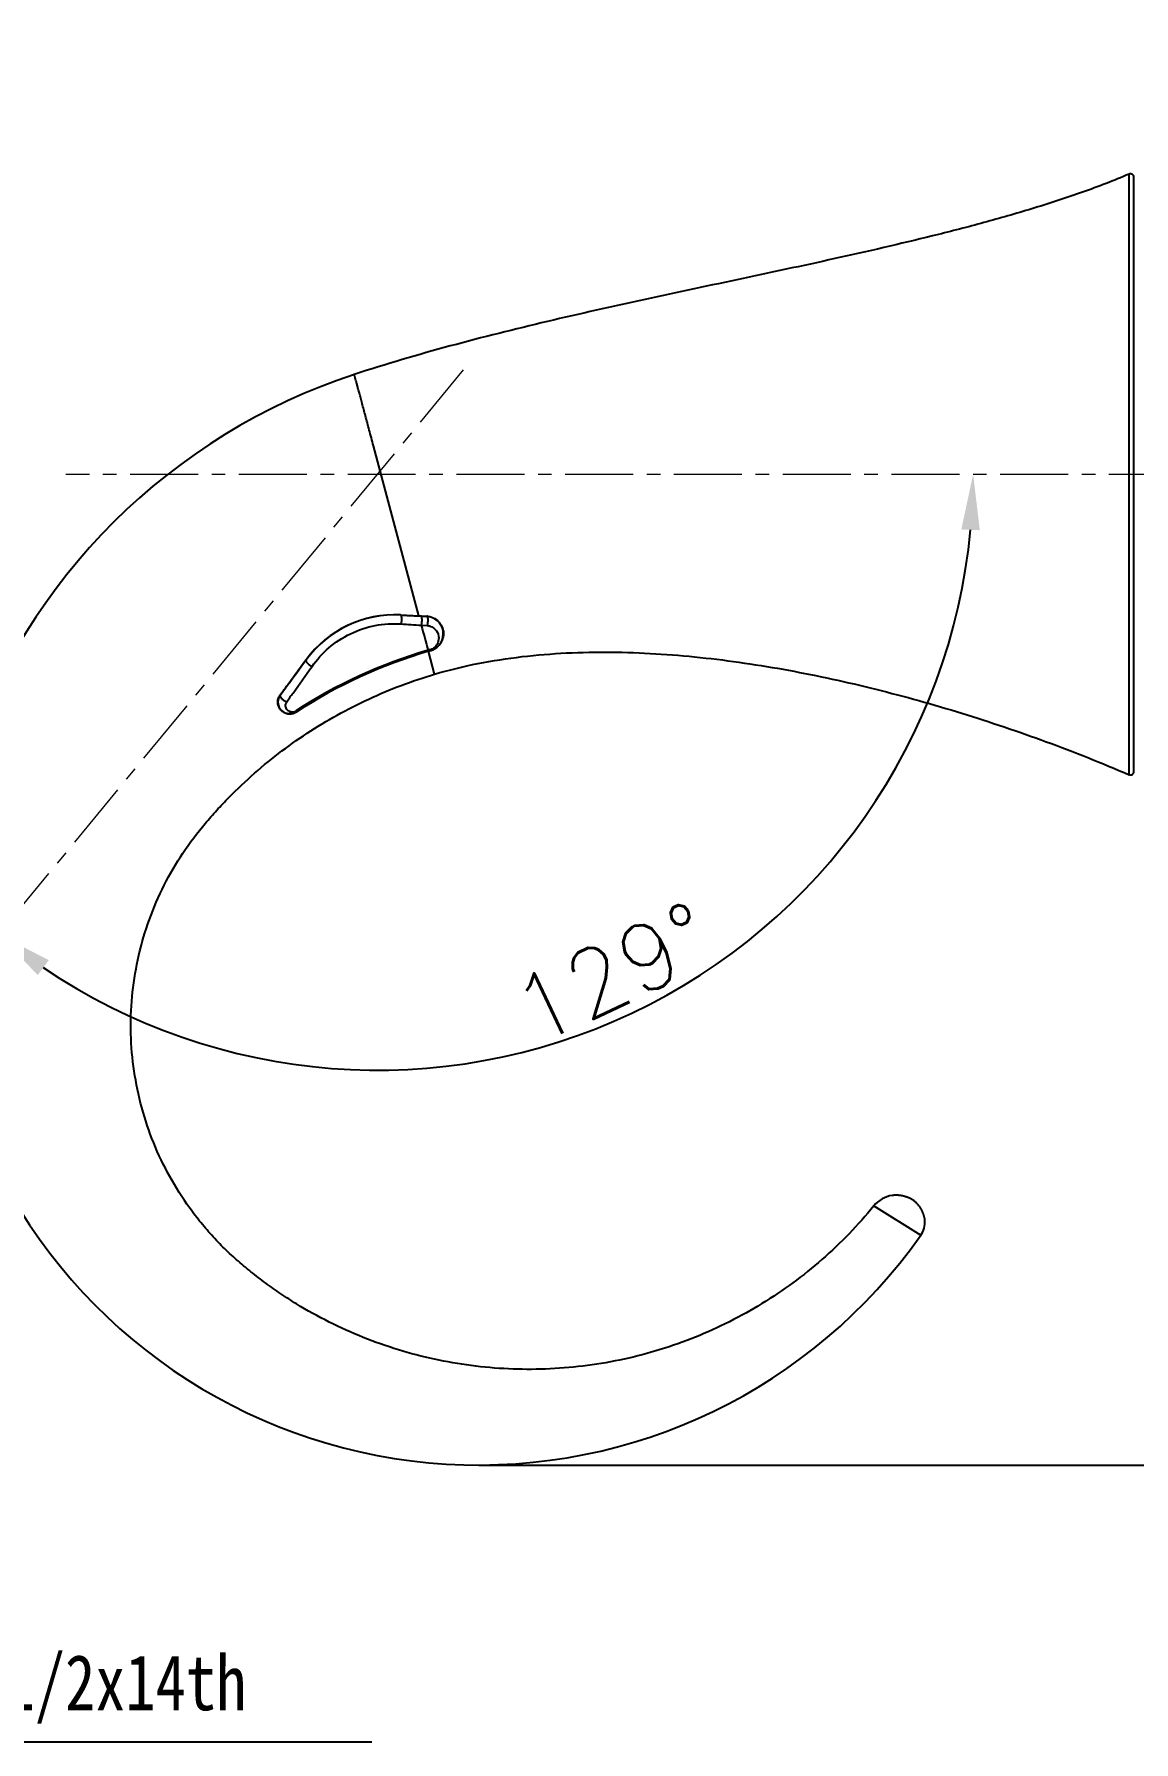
# Model space of a CAD drawing. Header units: millimetres. Extents: x 1241 to 1836, y -3 to 418.
# Drawn here: x 1376.2 to 1475.3, y 80.4 to 234.3 of the extents above; entities that cross this region are included whole.
import ezdxf

# ---------------------------------------------------------------- set-up
doc = ezdxf.new("R2010")
doc.units = ezdxf.units.MM
doc.header["$LTSCALE"] = 32.67
doc.header["$PDMODE"] = 3
doc.header["$PDSIZE"] = 0.3
doc.linetypes.add('CENTER', pattern=[0.6, 0.375, -0.075, 0.075, -0.075])
doc.layers.get('0').update_dxf_attribs({"linetype": 'CONTINUOUS'})
doc.layers.get('Defpoints').update_dxf_attribs({"linetype": 'CONTINUOUS'})
doc.layers.add('1', color=7, linetype='CONTINUOUS')
doc.layers.add('DIM', color=3, linetype='CONTINUOUS')
doc.layers.add('\\M+5B3DF\\M+5B4E7\\M+5CFDF', color=3, linetype='CONTINUOUS', lineweight=18)
doc.layers.add('\\M+5D6D0\\M+5D0C4\\M+5CFDF', color=1, linetype='CENTER', lineweight=18)
doc.styles.add('\\M+5CAFD\\M+5D7D6', font='txt.shx')
doc.styles.get("Standard").update_dxf_attribs({"font": 'txt', "width": 0.8})
doc.dimstyles.new('X\\M+5B3DF\\M+5B4E7\\M+5D1F9\\M+5CABD', dxfattribs={"dimtxt": 2, "dimasz": 1.5, "dimexe": 0.5, "dimexo": 0, "dimgap": 1, "dimtad": 1, "dimtoh": 1, "dimdec": 1, "dimzin": 1, "dimdsep": 46, "dimtxsty": '\\M+5CAFD\\M+5D7D6', "dimcen": 0, "dimadec": 0, "dimazin": 0, "dimtfac": 1, "dimtdec": 1, "dimtmove": 0, "dimatfit": 3, "dimfxl": 0, "dimtolj": 1, "dimtzin": 0, "dimarcsym": 0})

# ---------------------------------------------------------------- blocks, each defined once
blk = doc.blocks.new('*D53')
at = {"layer": '\\M+5B3DF\\M+5B4E7\\M+5CFDF', "color": 0, "lineweight": -2}
for p, q in [((1498.26, 234.29), (1539.01, 234.29)), ((1538.51, 110.36), (1538.51, 229.29)), ((1416.23, 105.36), (1539.01, 105.36))]:
    blk.add_line(p, q, dxfattribs=at)
at = {"layer": '\\M+5B3DF\\M+5B4E7\\M+5CFDF', "color": 0}
for points in [[(1537.68, 229.29), (1539.35, 229.29), (1538.51, 234.29)], [(1537.68, 110.36), (1539.35, 110.36), (1538.51, 105.36)]]:
    blk.add_solid(points, dxfattribs=at)
at = {"layer": 'Defpoints', "color": 0}
for p in [(1498.26, 234.29), (1538.51, 234.29), (1416.23, 105.36)]:
    blk.add_point(p, dxfattribs=at)
at = {"layer": '\\M+5B3DF\\M+5B4E7\\M+5CFDF', "color": 0, "insert": (1534.51, 169.82), "char_height": 6, "attachment_point": 5, "rotation": 90, "style": '\\M+5CAFD\\M+5D7D6'}
blk.add_mtext('\\A1;128.9', dxfattribs=at)
blk = doc.blocks.new('*D57')
at = {"layer": '\\M+5B3DF\\M+5B4E7\\M+5CFDF', "color": 0, "lineweight": -2}
blk.add_arc((1407.11, 194.62), 53.68, 235.8747, 354.6616, dxfattribs=at)
at = {"layer": '\\M+5B3DF\\M+5B4E7\\M+5CFDF', "color": 0}
for points in [[(1459.72, 189.66), (1461.39, 189.59), (1460.79, 194.62)], [(1376.49, 149.51), (1377.49, 150.85), (1372.99, 153.17)]]:
    blk.add_solid(points, dxfattribs=at)
at = {"layer": 'Defpoints', "color": 0}
for p in [(1415.42, 204.71), (1379.01, 194.62), (1508.56, 194.62), (1410.56, 141.05), (1348.68, 123.65)]:
    blk.add_point(p, dxfattribs=at)
at = {"layer": '\\M+5B3DF\\M+5B4E7\\M+5CFDF', "color": 0, "insert": (1428.31, 149.69), "char_height": 6, "attachment_point": 5, "rotation": 25.2682, "style": '\\M+5CAFD\\M+5D7D6'}
blk.add_mtext('\\A1;129°', dxfattribs=at)

msp = doc.modelspace()

# ---------------------------------------------------------------- linework, layer by layer
at = {"color": 7, "linetype": 'Continuous'}
for p, q in [((1409.19, 181.95), (1411.01, 181.86)), ((1411.01, 181.86), (1411.55, 181.83)), ((1411.05, 181.03), (1411.59, 181)), ((1411.71, 178.78), (1411.67, 178.77))]:
    msp.add_line(p, q, dxfattribs=at)
msp.add_lwpolyline([(1411.7, 178.77), (1411.68, 178.77), (1411.67, 178.77)], dxfattribs=at)
for centre, radius, start, end in [((1408.69, 172.02), 9.94, 87.0944, 143.7306), ((1411.47, 180.26), 1.57, 289.9403, 87.1425), ((2423.97, 456.45), 1049.69, 195.21136, 195.33952), ((1424.41, 135.22), 45.38, 106.3146, 122.9696), ((1424.4, 135.32), 45.18, 106.3198, 123.0101), ((1429, 119.43), 61.73, 106.0758, 106.2742), ((1425.44, 134.43), 46.43, 107.0037, 107.2013), ((1411.47, 180.25), 1.57, 286.0632, 290.0202), ((1399.2, 174.1), 1.06, 143.6326, 287.539), ((1399.2, 174.11), 1.07, 287.5495, 300.6798), ((1399.43, 173.74), 0.539, 289.1684, 300.5464), ((1399.43, 173.73), 0.533, 300.559, 302.9862), ((1399.2, 174.1), 1.06, 300.6975, 303.0207)]:
    msp.add_arc(centre, radius, start, end, dxfattribs=at)
for points, knots in [([(1409.19, 181.95), (1409.2, 181.95), (1409.22, 181.93), (1409.23, 181.9), (1409.25, 181.86), (1409.26, 181.78), (1409.28, 181.62), (1409.27, 181.41), (1409.25, 181.23), (1409.24, 181.15)], [0, 0, 0, 0, 0.041117, 0.073479, 0.114919, 0.224179, 0.362614, 0.688193, 1, 1, 1, 1]), ([(1411.01, 181.86), (1411.02, 181.86), (1411.04, 181.84), (1411.05, 181.81), (1411.07, 181.76), (1411.08, 181.68), (1411.1, 181.51), (1411.09, 181.29), (1411.07, 181.12), (1411.05, 181.03)], [0, 0, 0, 0, 0.041959, 0.075037, 0.117368, 0.22875, 0.36922, 0.695748, 1, 1, 1, 1]), ([(1411.55, 181.83), (1411.56, 181.83), (1411.58, 181.81), (1411.6, 181.78), (1411.61, 181.73), (1411.63, 181.65), (1411.64, 181.48), (1411.64, 181.26), (1411.61, 181.08), (1411.59, 181)], [0, 0, 0, 0, 0.042205, 0.075497, 0.118096, 0.230119, 0.371205, 0.698018, 1, 1, 1, 1]), ([(1401.21, 177.32), (1401.64, 177.93), (1402.68, 179.08), (1404.64, 180.36), (1406.88, 181.1), (1408.46, 181.2), (1409.24, 181.15)], [0, 0, 0, 0, 0.243044, 0.494135, 0.748187, 1, 1, 1, 1]), ([(1411.59, 181), (1411.74, 180.99), (1412.01, 180.91), (1412.41, 180.61), (1412.67, 180.08), (1412.61, 179.52), (1412.37, 179.12), (1412.18, 178.96), (1412.06, 178.9)], [0, 0, 0, 0, 0.153854, 0.288977, 0.520153, 0.737776, 0.857808, 1, 1, 1, 1]), ([(1411.71, 178.69), (1411.71, 178.68), (1411.7, 178.69), (1411.69, 178.71), (1411.68, 178.73), (1411.67, 178.75), (1411.67, 178.77)], [0, 0, 0, 0, 0.076915, 0.267219, 0.576924, 1, 1, 1, 1]), ([(1412.06, 178.9), (1412.04, 178.89), (1411.98, 178.86), (1411.91, 178.84), (1411.86, 178.82)], [0, 0, 0, 0, 0.244597, 1, 1, 1, 1]), ([(1411.91, 178.74), (1411.9, 178.74), (1411.9, 178.75), (1411.89, 178.76), (1411.88, 178.79), (1411.87, 178.81), (1411.86, 178.82)], [0, 0, 0, 0, 0.07694, 0.267237, 0.576931, 1, 1, 1, 1]), ([(1398.35, 174.73), (1398.54, 175), (1399.31, 176.05), (1400.09, 177.11), (1400.67, 177.9)], [0, 0, 0, 0, 0.249281, 1, 1, 1, 1]), ([(1398.93, 174.12), (1399.12, 174.39), (1399.88, 175.46), (1400.64, 176.52), (1401.21, 177.32)], [0, 0, 0, 0, 0.24918, 1, 1, 1, 1]), ([(1400.67, 177.9), (1400.65, 177.87), (1400.66, 177.79), (1400.72, 177.7), (1400.79, 177.61), (1400.88, 177.53), (1401.01, 177.42), (1401.13, 177.35), (1401.21, 177.32)], [0, 0, 0, 0, 0.137745, 0.247222, 0.381229, 0.533044, 0.693679, 1, 1, 1, 1]), ([(1398.35, 174.73), (1398.32, 174.7), (1398.34, 174.6), (1398.4, 174.51), (1398.48, 174.41), (1398.58, 174.32), (1398.7, 174.24), (1398.81, 174.17), (1398.9, 174.14), (1398.93, 174.12)], [0, 0, 0, 0, 0.143872, 0.257805, 0.395856, 0.549902, 0.709498, 0.863466, 1, 1, 1, 1]), ([(1399.6, 173.23), (1399.53, 173.21), (1399.4, 173.19), (1399.16, 173.24), (1398.93, 173.42), (1398.82, 173.7), (1398.84, 173.94), (1398.89, 174.07), (1398.93, 174.12)], [0, 0, 0, 0, 0.149331, 0.275995, 0.499868, 0.726176, 0.853849, 1, 1, 1, 1]), ([(1399.78, 173.21), (1399.78, 173.21), (1399.77, 173.22), (1399.76, 173.23), (1399.74, 173.26), (1399.73, 173.28), (1399.72, 173.29)], [0, 0, 0, 0, 0.066532, 0.256871, 0.570714, 1, 1, 1, 1])]:
    msp.add_open_spline(points, degree=3, knots=knots, dxfattribs=at)
msp.add_open_spline([(1409.24, 181.15), (1409.84, 181.11), (1410.44, 181.07), (1411.05, 181.03)], degree=3, dxfattribs=at)
at = {"layer": '1', "color": 7, "linetype": 'Continuous'}
for p, q in [((1474.85, 167.56), (1474.85, 221.68)), ((1475.27, 167.84), (1475.27, 221.4)), ((1410.84, 181.88), (1406.75, 197.2)), ((1409.2, 181.95), (1409.19, 181.96)), ((1409.19, 181.96), (1410.84, 181.88)), ((1410.84, 181.88), (1411.08, 181.87)), ((1411.08, 181.87), (1411.55, 181.84)), ((1411.55, 181.84), (1411.55, 181.83)), ((1412.26, 176.62), (1411.7, 178.68)), ((1411.91, 178.74), (1411.91, 178.74)), ((1398.34, 174.74), (1400.66, 177.91)), ((1400.67, 177.9), (1400.66, 177.91)), ((1398.34, 174.74), (1398.35, 174.73)), ((1399.79, 173.21), (1399.78, 173.21)), ((1453.53, 129.65), (1453.51, 129.65)), ((1453.71, 129.67), (1453.53, 129.65)), ((1453.88, 129.67), (1453.71, 129.67)), ((1453.91, 129.67), (1453.88, 129.67)), ((1454.06, 129.67), (1454.02, 129.67)), ((1454.29, 129.64), (1454.25, 129.65)), ((1451.83, 128.71), (1456.07, 126.06))]:
    msp.add_line(p, q, dxfattribs=at)
for points in [[(1412.26, 176.62), (1412.25, 176.63), (1412.24, 176.68)], [(1454.02, 129.67), (1453.98, 129.67), (1453.95, 129.67), (1453.91, 129.67)], [(1454.13, 129.66), (1454.1, 129.66), (1454.06, 129.67)], [(1454.25, 129.65), (1454.21, 129.65), (1454.17, 129.65), (1454.13, 129.66)], [(1454.49, 129.6), (1454.45, 129.61), (1454.41, 129.62), (1454.37, 129.63), (1454.33, 129.63), (1454.29, 129.64)], [(1455.95, 128.65), (1455.92, 128.69), (1455.9, 128.72), (1455.87, 128.76), (1455.84, 128.79), (1455.81, 128.83), (1455.78, 128.86), (1455.74, 128.9), (1455.71, 128.93), (1455.67, 128.97), (1455.63, 129), (1455.6, 129.04), (1455.55, 129.08), (1455.51, 129.11), (1455.47, 129.15), (1455.42, 129.18), (1455.37, 129.21), (1455.32, 129.25), (1455.27, 129.28), (1455.22, 129.31), (1455.16, 129.35), (1455.11, 129.38), (1455.05, 129.4), (1455, 129.43), (1454.95, 129.45), (1454.9, 129.47), (1454.85, 129.49), (1454.8, 129.51), (1454.75, 129.53), (1454.7, 129.54), (1454.66, 129.56), (1454.61, 129.57), (1454.57, 129.58), (1454.53, 129.59), (1454.49, 129.6)], [(1456.02, 128.55), (1456, 128.59), (1455.97, 128.62), (1455.95, 128.65)], [(1456.35, 127.87), (1456.35, 127.88), (1456.34, 127.91), (1456.33, 127.94), (1456.32, 127.97), (1456.31, 128), (1456.3, 128.03), (1456.28, 128.06), (1456.27, 128.09), (1456.26, 128.12), (1456.24, 128.16), (1456.23, 128.19), (1456.21, 128.22), (1456.2, 128.25), (1456.18, 128.28), (1456.16, 128.32), (1456.14, 128.35), (1456.12, 128.38), (1456.1, 128.42), (1456.08, 128.45), (1456.06, 128.48), (1456.04, 128.52), (1456.02, 128.55)]]:
    msp.add_lwpolyline(points, dxfattribs=at)
for centre, radius, start, end in [((1474.97, 221.4), 0.3, 0, 113.0239), ((1422.15, 151.35), 55, 108.1428, 161.5649), ((1408.69, 172.02), 9.95, 87.1033, 143.7246), ((1411.47, 180.26), 1.58, 83.3853, 87.0906), ((1424.47, 135.18), 45.34, 106.3651, 122.9931), ((1424.35, 135.47), 45.02, 106.0475, 106.3236), ((1399.21, 174.1), 1.08, 143.7445, 155.7608), ((1474.97, 167.84), 0.3, 246.6768, 0), ((1416.23, 154.04), 48.68, 208.1938, 324.9201), ((1453.86, 127.05), 2.62, 97.8049, 140.7484), ((1453.86, 127.06), 2.61, 96.7404, 97.7893), ((1453.86, 127.05), 2.62, 94.4271, 96.7396), ((1453.86, 127.04), 2.63, 92.1737, 94.4272), ((1453.86, 127.04), 2.64, 87.0375, 92.1741), ((1454.36, 127.25), 2.09, 4.2918, 17.4027), ((1454.38, 127.25), 2.07, 324.9395, 4.2475)]:
    msp.add_arc(centre, radius, start, end, dxfattribs=at)
for points, knots in [([(1474.85, 221.68), (1473.47, 221.09), (1470.66, 220.01), (1466.37, 218.61), (1462.03, 217.36), (1456.21, 215.85), (1448.88, 214.16), (1440.05, 212.27), (1431.22, 210.4), (1422.41, 208.43), (1413.66, 206.25), (1407.88, 204.56), (1405.02, 203.62)], [0, 0, 0, 0, 0.062493, 0.124991, 0.187492, 0.249993, 0.374995, 0.5, 0.625007, 0.750009, 0.875008, 1, 1, 1, 1]), ([(1406.75, 197.2), (1406.62, 197.68), (1406.38, 198.57), (1406.09, 199.66), (1405.88, 200.45), (1405.73, 200.99), (1405.6, 201.47), (1405.49, 201.91), (1405.38, 202.3), (1405.29, 202.64), (1405.21, 202.94), (1405.15, 203.15), (1405.11, 203.29), (1405.09, 203.37), (1405.07, 203.45), (1405.05, 203.51), (1405.04, 203.55), (1405.03, 203.58), (1405.03, 203.59), (1405.03, 203.6), (1405.02, 203.61), (1405.02, 203.62), (1405.02, 203.62), (1405.02, 203.62)], [0, 0, 0, 0, 0.220896, 0.419116, 0.508758, 0.591661, 0.667525, 0.73608, 0.797111, 0.850415, 0.895805, 0.93315, 0.948767, 0.962327, 0.973816, 0.983228, 0.990557, 0.993439, 0.995798, 0.997634, 0.998945, 0.999733, 1, 1, 1, 1]), ([(1411.65, 181.83), (1411.87, 181.81), (1412.28, 181.67), (1412.72, 181.28), (1412.98, 180.82), (1413.08, 180.34), (1413.03, 179.87), (1412.84, 179.42), (1412.48, 178.99), (1412.12, 178.8), (1411.91, 178.74)], [0, 0, 0, 0, 0.152135, 0.285482, 0.403611, 0.512419, 0.617741, 0.726265, 0.848483, 1, 1, 1, 1]), ([(1412.26, 176.62), (1414.82, 177.38), (1420.12, 178.39), (1428.17, 178.75), (1436.2, 178.24), (1444.17, 177.06), (1452.03, 175.34), (1459.78, 173.17), (1467.4, 170.6), (1472.39, 168.62), (1474.85, 167.56)], [0, 0, 0, 0, 0.124898, 0.249861, 0.374862, 0.499879, 0.624905, 0.749936, 0.874969, 1, 1, 1, 1]), ([(1391.33, 162.86), (1391.67, 163.27), (1392.36, 164.07), (1393.8, 165.62), (1395.71, 167.46), (1398.16, 169.49), (1401.61, 171.94), (1406.25, 174.52), (1410.23, 176.02), (1412.26, 176.62)], [0, 0, 0, 0, 0.062531, 0.125061, 0.250102, 0.37514, 0.50018, 0.750089, 1, 1, 1, 1]), ([(1399.79, 173.21), (1399.66, 173.13), (1399.4, 173.03), (1399.02, 173.03), (1398.71, 173.13), (1398.46, 173.31), (1398.26, 173.55), (1398.14, 173.85), (1398.11, 174.19), (1398.17, 174.43), (1398.22, 174.55)], [0, 0, 0, 0, 0.159879, 0.29237, 0.407978, 0.51699, 0.625719, 0.739084, 0.862026, 1, 1, 1, 1]), ([(1451.83, 128.71), (1450.42, 126.98), (1448.07, 124.55), (1444.57, 121.74), (1440.85, 119.24), (1435.83, 116.71), (1430.45, 115.05), (1426.04, 114.28), (1421.57, 113.88), (1415.95, 114.08), (1409.34, 115.44), (1404.1, 117.48), (1400.65, 119.35), (1398.75, 120.54), (1397.37, 121.5), (1396.25, 122.34), (1395.37, 123.04), (1394.73, 123.58), (1394.09, 124.13), (1393.28, 124.9), (1392.3, 125.9), (1391.2, 127.17), (1389.83, 128.95), (1388.33, 131.32), (1386.88, 134.36), (1385.45, 138.61), (1384.62, 144.2), (1385.25, 150.94), (1387.46, 157.34), (1389.9, 161.14), (1391.33, 162.86)], [0, 0, 0, 0, 0.062499, 0.093775, 0.125052, 0.18755, 0.250049, 0.281326, 0.312602, 0.375101, 0.4376, 0.500098, 0.531375, 0.547016, 0.562658, 0.5783, 0.586122, 0.593943, 0.601764, 0.609585, 0.625226, 0.640867, 0.656507, 0.687774, 0.719042, 0.750309, 0.812732, 0.875155, 0.937578, 1, 1, 1, 1])]:
    msp.add_open_spline(points, degree=3, knots=knots, dxfattribs=at)
at = {"layer": '\\M+5D6D0\\M+5D0C4\\M+5CFDF', "ltscale": 0.5}
for p, q in [((1348.68, 123.65), (1415.42, 204.71)), ((1508.56, 194.62), (1379.01, 194.62))]:
    msp.add_line(p, q, dxfattribs=at)

# ---------------------------------------------------------------- texts
at = {"layer": 'DIM', "insert": (1370.79, 82.05), "char_height": 5, "attachment_point": 7}
msp.add_mtext('G1/2x14th', dxfattribs=at)

# ---------------------------------------------------------------- dimensions: what is measured, and where the dimension line sits
at = {"layer": '\\M+5B3DF\\M+5B4E7\\M+5CFDF'}
dim = msp.add_linear_dim(base=(1538.51, 234.29), p1=(1416.23, 105.36), p2=(1498.26, 234.29), angle=90, dimstyle='X\\M+5B3DF\\M+5B4E7\\M+5D1F9\\M+5CABD', override={"dimtxt": 6, "dimasz": 5}, dxfattribs=at)
dim.commit()
dim.dimension.update_dxf_attribs({"geometry": '*D53', "text_midpoint": (1538.51, 169.82), "dimtype": 160})
dim = msp.add_angular_dim_2l(base=(1410.56, 141.05), line1=((1508.56, 194.62), (1379.01, 194.62)), line2=((1348.68, 123.65), (1415.42, 204.71)), dimstyle='X\\M+5B3DF\\M+5B4E7\\M+5D1F9\\M+5CABD', override={"dimtxt": 6, "dimasz": 5}, dxfattribs=at)
dim.commit()
dim.dimension.update_dxf_attribs({"geometry": '*D57', "text_midpoint": (1428.31, 149.69)})

# ---------------------------------------------------------------- leaders
msp.add_leader([(1356.81, 120.84), (1367.14, 80.42), (1406.59, 80.42)], dimstyle='X\\M+5B3DF\\M+5B4E7\\M+5D1F9\\M+5CABD', override={"dimtxt": 6, "dimasz": 5}, dxfattribs=at)

doc.saveas('drawing.dxf')
